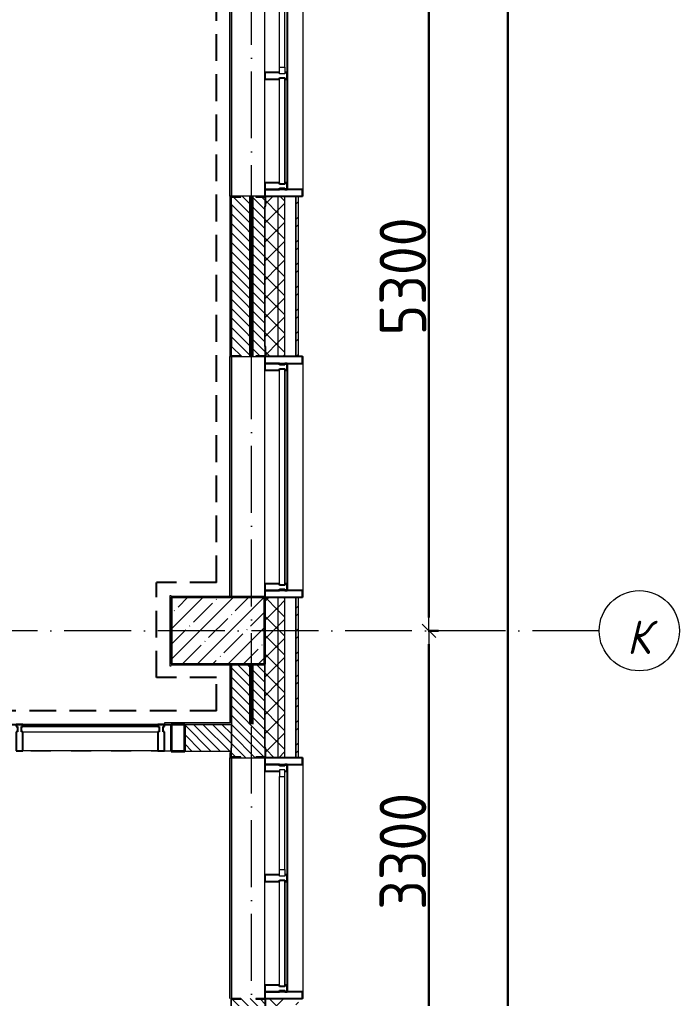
# Model space of a CAD drawing. Header units: millimetres. Extents: x -213536 to 1564669, y -45299 to 942238.
# Drawn here: x 591129 to 596064, y 441785 to 449106 of the extents above; entities that cross this region are included whole.
import ezdxf

# ---------------------------------------------------------------- set-up
doc = ezdxf.new("R2010")
doc.units = ezdxf.units.MM
for name, pattern in [('50_200_ШТРИХ_1Т_ш5_п1_п1_', [700, 500, -100, 0, -100]), ('Штрих короткий', [300, 150, -150]), ('Штриховая _2 мм - 1 мм_', [300, 200, -100])]:
    doc.linetypes.add(name, pattern=pattern)
for name, color, linetype, lineweight in [('0-1', 7, 'Continuous', 5), ('0-2', 7, 'Continuous', 9), ('2.1) ПГП окна 2.8 м', 5, 'Continuous', 30), ('3) ЖБ 4м', 3, 'Continuous', 30), ('Импосты витража', 7, 'Continuous', 9), ('Импосты витража-1', 7, 'Continuous', 25), ('Каркас_Импост', 7, 'Continuous', 13), ('Несущие колонны', 7, 'Continuous', 9), ('Несущие колонны-1', 7, 'Continuous', 35), ('Обобщенные модели', 7, 'Continuous', 9), ('Общие ребра', 7, 'Continuous', 9), ('Окна', 7, 'Continuous', 9), ('Оси', 7, 'Continuous', 9), ('Оси-1', 7, 'Continuous', 20), ('Оси-2', 7, '50_200_ШТРИХ_1Т_ш5_п1_п1_', 9), ('Остекление-1', 7, 'Continuous', 9), ('Перемычка-1', 7, 'Штрих короткий', 9), ('Размеры', 7, 'Continuous', 15), ('Стены', 7, 'Continuous', 9), ('Стены-1', 7, 'Continuous', 13), ('Штриховка разреза-1', 7, 'Continuous', 9)]:
    doc.layers.add(name, color=color, linetype=linetype, lineweight=lineweight)
doc.layers.add('Каркас_Импост-2', color=7, linetype='Continuous', lineweight=9, true_color=0xaaaaaa)
doc.layers.add('СТ-1_1', color=7, linetype='Штриховая _2 мм - 1 мм_', lineweight=90, true_color=0x888888)
doc.layers.get('0-2').off()
doc.styles.add('ISOCPEUR_I_1', font='isocpeui.ttf', dxfattribs={"width": 0.85, "height": 2.5})
doc.styles.add('СПДС', font='isocpeur.ttf', dxfattribs={"width": 0.9})
doc.dimstyles.new('Размера А3', dxfattribs={"dimtxt": 200, "dimasz": 100, "dimexe": 70, "dimexo": 100, "dimgap": 20, "dimtad": 1, "dimdec": 0, "dimrnd": 10, "dimzin": 0, "dimdsep": 46, "dimtxsty": 'СПДС', "dimblk": 'ARROWHEAD_6', "dimcen": 1, "dimclrd": 256, "dimclre": 256, "dimclrt": 256, "dimazin": 0, "dimtfac": 1, "dimtdec": 0, "dimtmove": 2, "dimatfit": 3, "dimfxl": 1, "dimtolj": 1, "dimtzin": 0, "dimarcsym": 0})
pattern_1 = [(45, (0, 0), (-70.71068, 70.71068), []), (135, (0, 0), (-70.71068, -70.71068), [])]
pattern_2 = [(135, (0, 0), (-35.35534, -35.35534), [])]

# ---------------------------------------------------------------- blocks, each defined once
blk = doc.blocks.new('Ось сетки - Круг_Ø6_00__ISO-2_5_0_9K_-16731441-АИ2_03_План отделки стен 3-го этажа _Часть 2_')
at = {"layer": 'Оси-1'}
blk.add_circle((0, 0), 3, dxfattribs=at)
blk = doc.blocks.new('ARROWHEAD_6')
at = {"color": 0, "linetype": 'Continuous'}
for p, q in [((0, 0), (-1, 0)), ((-0.5, -0.5), (0.5, 0.5))]:
    blk.add_line(p, q, dxfattribs=at)
blk = doc.blocks.new('*D4703')
at = {"layer": 'Defpoints', "color": 0, "transparency": 16777216}
for p in [(457713, 444535.4), (457819.1, 444535.4), (457713, 441235.4)]:
    blk.add_point(p, dxfattribs=at)
at = {"layer": 'Размеры', "lineweight": -2, "transparency": 16777216}
for p, q in [((457813, 444535.4), (457889.1, 444535.4)), ((457819.1, 441335.4), (457819.1, 444435.4)), ((457813, 441235.4), (457889.1, 441235.4))]:
    blk.add_line(p, q, dxfattribs=at)
at = {"layer": 'Размеры', "lineweight": -2, "transparency": 16777216, "xscale": 100, "yscale": 100, "zscale": 100}
for p, rotation in [((457819.1, 444535.4), 90), ((457819.1, 441235.4), 270)]:
    blk.add_blockref('ARROWHEAD_6', p, dxfattribs=dict(at, rotation=rotation))
at = {"layer": 'Размеры', "transparency": 16777216, "insert": (457624.1, 442885.4), "char_height": 350, "width": 2.488, "attachment_point": 5, "rotation": 90, "style": 'СПДС'}
blk.add_mtext('\\A1;3300', dxfattribs=at)
blk = doc.blocks.new('*D4704')
at = {"layer": 'Defpoints', "color": 0, "transparency": 16777216}
for p in [(457713, 449835.4), (457819.1, 449835.4), (457713, 444535.4)]:
    blk.add_point(p, dxfattribs=at)
at = {"layer": 'Размеры', "lineweight": -2, "transparency": 16777216}
for p, q in [((457813, 449835.4), (457889.1, 449835.4)), ((457819.1, 444635.4), (457819.1, 449735.4)), ((457813, 444535.4), (457889.1, 444535.4))]:
    blk.add_line(p, q, dxfattribs=at)
at = {"layer": 'Размеры', "lineweight": -2, "transparency": 16777216, "xscale": 100, "yscale": 100, "zscale": 100}
for p, rotation in [((457819.1, 449835.4), 90), ((457819.1, 444535.4), 270)]:
    blk.add_blockref('ARROWHEAD_6', p, dxfattribs=dict(at, rotation=rotation))
at = {"layer": 'Размеры', "transparency": 16777216, "insert": (457624.1, 447185.4), "char_height": 350, "width": 2.488, "attachment_point": 5, "rotation": 90, "style": 'СПДС'}
blk.add_mtext('\\A1;5300', dxfattribs=at)
blk = doc.blocks.new('*D4710')
at = {"layer": 'Defpoints', "color": 0, "transparency": 16777216}
for p in [(458515.3, 474685.4), (458409.2, 441235.4), (458515.3, 441235.4)]:
    blk.add_point(p, dxfattribs=at)
at = {"layer": 'Размеры', "lineweight": -2, "transparency": 16777216}
for p, q in [((458415.3, 474685.4), (458339.2, 474685.4)), ((458409.2, 474585.4), (458409.2, 441335.4)), ((458415.3, 441235.4), (458339.2, 441235.4))]:
    blk.add_line(p, q, dxfattribs=at)
at = {"layer": 'Размеры', "lineweight": -2, "transparency": 16777216, "xscale": 100, "yscale": 100, "zscale": 100}
for p, rotation in [((458409.2, 474685.4), 90), ((458409.2, 441235.4), 270)]:
    blk.add_blockref('ARROWHEAD_6', p, dxfattribs=dict(at, rotation=rotation))
at = {"layer": 'Размеры', "transparency": 16777216, "insert": (458214.2, 457960.4), "char_height": 350, "width": 3.186, "attachment_point": 5, "rotation": 90, "style": 'СПДС'}
blk.add_mtext('\\A1;33450', dxfattribs=at)
blk = doc.blocks.new('BSC_Колонна _Прямоугольная - 500х700-V126-АИ2_03_План отделки стен 3-го этажа _Часть 2_')
at = {"layer": 'Несущие колонны'}
h = blk.add_hatch(dxfattribs=at)
h.set_pattern_fill('FP_116', color=256, style=0, pattern_type=2)
h.set_pattern_definition([(315, (-19300, 25550), (114.04925, 114.04925), []), (315, (-19300, 25435.95), (114.04925, 114.04925), [201.613, -40.323, 3.353, -36.97])])
h.paths.add_polyline_path([(-250, 350), (-250, -350), (250, -350), (250, 350)], flags=0)
at = {"layer": 'Несущие колонны-1'}
for p, q in [((250, 350), (-250, 350)), ((-250, 350), (-250, -350)), ((250, -350), (250, 350)), ((-250, -350), (250, -350))]:
    blk.add_line(p, q, dxfattribs=at)
blk = doc.blocks.new('Проем_Дверь_Прямоугольный - 1800х2700h_оконные проемы-25805030-АИ2_03_План отделки стен 3-го этажа _Часть 2_')
at = {"layer": 'Перемычка-1'}
for p, q in [((900, 125), (-900, 125)), ((900, -125), (-900, -125))]:
    blk.add_line(p, q, dxfattribs=at)
blk = doc.blocks.new('PNS_Панель прямоугольная2 - Нр_Стекло - 40мм-26243474-АИ2_03_План отделки стен 3-го этажа _Часть 2_')
at = {"layer": 'Каркас_Импост'}
for p, q in [((-397.5, 0), (-397.5, 40)), ((-397.5, 40), (-347.5, 40)), ((-347.5, 40), (-347.5, 0)), ((397.5, 40), (347.5, 40)), ((347.5, 40), (347.5, 0)), ((397.5, 0), (397.5, 40)), ((-347.5, 0), (-397.5, 0)), ((347.5, 0), (397.5, 0))]:
    blk.add_line(p, q, dxfattribs=at)
at = {"layer": 'Каркас_Импост-2'}
for p, q in [((-347.5, 40), (347.5, 40)), ((-347.5, 0), (347.5, 0))]:
    blk.add_line(p, q, dxfattribs=at)
blk = doc.blocks.new('Прямоугольный импост - Импост структурный с накладкой - 150мм-25647633-АИ2_03_План отделки стен 3-го этажа _Часть 2_')
at = {"layer": 'Импосты витража-1'}
for p, q in [((-25, 0), (-25, 17)), ((-25, 17), (25, 17)), ((-15, 0), (-25, 0)), ((-15, -40), (-15, 0)), ((25, 17), (25, 0)), ((-25, -150), (-25, -40)), ((-25, -40), (-15, -40)), ((25, -40), (25, -150)), ((25, -150), (-25, -150))]:
    blk.add_line(p, q, dxfattribs=at)
blk = doc.blocks.new('Прямоугольный импост - Импост структурный с накладкой - 150мм-25647642-АИ2_03_План отделки стен 3-го этажа _Часть 2_')
at = {"layer": 'Импосты витража'}
for p, q in [((27275, -100), (28050, -100)), ((27275, -267), (28050, -267))]:
    blk.add_line(p, q, dxfattribs=at)
blk = doc.blocks.new('Прямоугольный импост - Импост структурный с накладкой - 150мм-V161-АИ2_03_План отделки стен 3-го этажа _Часть 2_')
at = {"layer": 'Импосты витража-1'}
for p, q in [((-25, 0), (-25, 17)), ((-25, 17), (25, 17)), ((25, 0), (15, 0)), ((15, 0), (15, -40)), ((25, 17), (25, 0)), ((-25, -150), (-25, -40)), ((15, -40), (25, -40)), ((25, -40), (25, -150)), ((25, -150), (-25, -150))]:
    blk.add_line(p, q, dxfattribs=at)
blk = doc.blocks.new('PNS_Панель прямоугольная1 - Нр_Стекло - 40мм-25259299-АИ2_03_План отделки стен 3-го этажа _Часть 2_')
at = {"layer": 'Остекление-1'}
for p, q in [((-387.5, 40), (387.5, 40)), ((-397.5, 0), (397.5, 0)), ((387.5, 0), (-387.5, 0))]:
    blk.add_line(p, q, dxfattribs=at)
blk = doc.blocks.new('Прямоугольный импост - Импост структурный с накладкой - 150мм-25647644-АИ2_03_План отделки стен 3-го этажа _Часть 2_')
at = {"layer": 'Импосты витража-1'}
for p, q in [((-25, 0), (-25, 17)), ((-25, 17), (25, 17)), ((-15, 0), (-25, 0)), ((-15, -40), (-15, 0)), ((25, 0), (15, 0)), ((15, 0), (15, -40)), ((25, 17), (25, 0)), ((-25, -150), (-25, -40)), ((-25, -40), (-15, -40)), ((15, -40), (25, -40)), ((25, -40), (25, -150)), ((25, -150), (-25, -150))]:
    blk.add_line(p, q, dxfattribs=at)
blk = doc.blocks.new('Прямоугольный импост - Откос НВФ_50х280 мм-V169-АИ2_03_План отделки стен 3-го этажа _Часть 2_')
at = {"layer": 'Импосты витража-1'}
for p, q in [((-50, 130), (0, 130)), ((-50, -150), (-50, 130)), ((0, 130), (0, -144)), ((0, -150), (-50, -150))]:
    blk.add_line(p, q, dxfattribs=at)
blk = doc.blocks.new('Прямоугольный импост - Откос НВФ_50х280 мм-25993838-АИ2_03_План отделки стен 3-го этажа _Часть 2_')
at = {"layer": 'Импосты витража-1'}
for p, q in [((0, 130), (-50, 130)), ((-50, 130), (-50, -150)), ((0, -144), (0, 130)), ((-50, -150), (0, -150))]:
    blk.add_line(p, q, dxfattribs=at)
blk = doc.blocks.new('PNS_Панель прямоугольная1 - Нр_Стекло - 40мм-25293744-АИ2_03_План отделки стен 3-го этажа _Часть 2_')
at = {"layer": 'Остекление-1'}
for p, q in [((-800, 40), (800, 40)), ((-810, 0), (810, 0)), ((800, 0), (-800, 0))]:
    blk.add_line(p, q, dxfattribs=at)
blk = doc.blocks.new('Прямоугольный импост - Импост структурный с накладкой - 150мм-25651488-АИ2_03_План отделки стен 3-го этажа _Часть 2_')
at = {"layer": 'Импосты витража'}
for p, q in [((41650, -100), (43250, -100)), ((41650, -267), (43250, -267))]:
    blk.add_line(p, q, dxfattribs=at)
blk = doc.blocks.new('Прямоугольный импост - Импост структурный с накладкой - 150мм-25651501-АИ2_03_План отделки стен 3-го этажа _Часть 2_')
at = {"layer": 'Импосты витража-1'}
for p, q in [((-25, 0), (-25, 17)), ((-25, 17), (25, 17)), ((-15, 0), (-25, 0)), ((-15, -40), (-15, 0)), ((25, 0), (15, 0)), ((15, 0), (15, -40)), ((25, 17), (25, 0)), ((-25, -150), (-25, -40)), ((-25, -40), (-15, -40)), ((15, -40), (25, -40)), ((25, -40), (25, -150)), ((25, -150), (-25, -150))]:
    blk.add_line(p, q, dxfattribs=at)
blk = doc.blocks.new('Прямоугольный импост - Откос НВФ_50х280 мм-25995271-АИ2_03_План отделки стен 3-го этажа _Часть 2_')
at = {"layer": 'Импосты витража-1'}
for p, q in [((-50, 130), (0, 130)), ((-50, -150), (-50, 130)), ((0, 130), (0, -144)), ((0, -150), (-50, -150))]:
    blk.add_line(p, q, dxfattribs=at)
blk = doc.blocks.new('Прямоугольный импост - Откос НВФ_50х280 мм-V168-АИ2_03_План отделки стен 3-го этажа _Часть 2_')
at = {"layer": 'Импосты витража-1'}
for p, q in [((0, 130), (-50, 130)), ((-50, 130), (-50, -150)), ((0, -150), (0, 130)), ((-50, -150), (0, -150))]:
    blk.add_line(p, q, dxfattribs=at)
blk = doc.blocks.new('Фахверк_СКБ_Уголок - 250_2700-27497298-АИ2_03_План отделки стен 3-го этажа _Часть 2_')
at = {"layer": 'Обобщенные модели'}
for p, q in [((200, 181), (125, 181)), ((125, 181), (125, 106)), ((131, 106), (131, 175)), ((131, 175), (200, 175)), ((200, 175), (200, 181)), ((125, 106), (131, 106)), ((131, -6), (125, -6)), ((125, -6), (125, -81)), ((131, -75), (131, -6)), ((125, -81), (200, -81)), ((200, -75), (131, -75)), ((200, -81), (200, -75))]:
    blk.add_line(p, q, dxfattribs=at)
blk = doc.blocks.new('PNS_Панель прямоугольная2 - Нр_Стекло - 40мм-35307679-АИ2_03_План отделки стен 3-го этажа _Часть 2_')
at = {"layer": 'Остекление-1'}
for p, q in [((-515, 0), (515, 0)), ((505, 0), (-505, 0)), ((-505, -40), (505, -40))]:
    blk.add_line(p, q, dxfattribs=at)
blk = doc.blocks.new('Прямоугольный импост - Импост структурный с накладкой - 180мм-35307672-АИ2_03_План отделки стен 3-го этажа _Часть 2_')
at = {"layer": 'Импосты витража'}
for p, q in [((20860, 18599.9), (19850, 18599.9)), ((20860, 18402.9), (19850, 18402.9))]:
    blk.add_line(p, q, dxfattribs=at)
blk = doc.blocks.new('Прямоугольный импост - Импост структурный с накладкой - 180мм-28950551-АИ2_03_План отделки стен 3-го этажа _Часть 2_')
at = {"layer": 'Импосты витража-1'}
for p, q in [((-25, 40), (-25, 180)), ((-25, 180), (25, 180)), ((25, 180), (25, 40)), ((-15, 40), (-25, 40)), ((-25, -17), (-25, 0)), ((-25, 0), (-15, 0)), ((-15, 0), (-15, 40)), ((15, 40), (15, 0)), ((25, 40), (15, 40)), ((15, 0), (25, 0)), ((25, 0), (25, -17)), ((25, -17), (-25, -17))]:
    blk.add_line(p, q, dxfattribs=at)
blk = doc.blocks.new('Отлив_СКБ - Отлив витража_120_НВФ-31885687-АИ2_03_План отделки стен 3-го этажа _Часть 2_')
at = {"layer": 'Окна'}
for p, q in [((1750, -2), (50, -2)), ((0, -120), (0, -113)), ((0, -120), (1800, -120)), ((1800, -113), (1800, -120))]:
    blk.add_line(p, q, dxfattribs=at)
blk = doc.blocks.new('Проем_Дверь_Прямоугольный - 5450х2800h_витражные проемы-35310425-АИ2_03_План отделки стен 3-го этажа _Часть 2_')
at = {"layer": 'Перемычка-1'}
for p, q in [((2725, 100), (-2725, 100)), ((2725, -100), (-2725, -100))]:
    blk.add_line(p, q, dxfattribs=at)
blk = doc.blocks.new('BSC_Колонна _Прямоугольная1 - 200х100 _металл_-35191367-АИ2_03_План отделки стен 3-го этажа _Часть 2_')
at = {"layer": 'Несущие колонны-1'}
for p, q in [((100, 50), (-100, 50)), ((-100, 50), (-100, -50)), ((100, -50), (100, 50)), ((-100, -50), (100, -50))]:
    blk.add_line(p, q, dxfattribs=at)
blk = doc.blocks.new('0125-Р-ОО-Ш2-АР-о_23_10_2024_rvt-1-АИ2_03_План отделки стен 3-го этажа _Часть 2_')
at = {"layer": 'Штриховка разреза-1'}
h = blk.add_hatch(dxfattribs=at)
h.set_pattern_fill('FP_81', color=256, style=0, pattern_type=2)
h.set_pattern_definition(pattern_1)
h.paths.add_polyline_path([(26000, 11350), (26000, 13550), (25906, 13550), (25906, 13475), (25900, 13475), (25900, 11350)], flags=0)
h.paths.add_polyline_path([(26000, 15350), (26000, 16550), (25906, 16550), (25906, 16475), (25900, 16475), (25900, 15425), (25906, 15425), (25906, 15350)], flags=0)
h.paths.add_polyline_path([(26000, 18350), (26000, 19550), (25900, 19550), (25900, 18425), (25906, 18425), (25906, 18350)], flags=0)
h.paths.add_polyline_path([(26000, 21350), (26000, 22550), (25906, 22550), (25906, 22475), (25900, 22475), (25900, 21425), (25906, 21425), (25906, 21350)], flags=0)
h.paths.add_polyline_path([(25900, 24350), (26000, 24350), (26000, 25550), (25906, 25550), (25906, 25475), (25900, 25475), (25900, 24850)], flags=0)
h.paths.add_polyline_path([(26000, 27350), (26000, 28550), (25900, 28550), (25900, 27425), (25906, 27425), (25906, 27350)], flags=0)
h.paths.add_polyline_path([(26000, 30350), (26000, 31550), (25906, 31550), (25906, 31475), (25900, 31475), (25900, 30425), (25906, 30425), (25906, 30350)], flags=0)
h.paths.add_polyline_path([(26000, 33350), (26000, 34550), (25900, 34550), (25900, 33425), (25906, 33425), (25906, 33350)], flags=0)
h.paths.add_polyline_path([(25906, 36350), (26000, 36350), (26000, 37550), (25906, 37550), (25906, 37475), (25900, 37475), (25900, 36425), (25906, 36425), (25906, 36356)], flags=0)
h.paths.add_polyline_path([(26000, 39350), (26000, 40550), (25900, 40550), (25900, 39425), (25906, 39425), (25906, 39350)], flags=0)
h.paths.add_polyline_path([(26000, 42350), (26000, 43600), (25906, 43600), (25906, 43525), (25900, 43525), (25900, 42425), (25906, 42425), (25906, 42350)], flags=0)
h.paths.add_polyline_path([(26000, 45400), (26000, 49550), (25900, 49550), (25900, 45400)], flags=0)
h = blk.add_hatch(dxfattribs=at)
h.set_pattern_fill('FP_81', color=256, style=0, pattern_type=2)
h.set_pattern_definition(pattern_1)
h.paths.add_polyline_path([(26050, 11350), (26050, 13550), (26000, 13550), (26000, 11350)], flags=0)
h.paths.add_polyline_path([(26000, 15350), (26050, 15350), (26050, 16550), (26000, 16550), (26000, 16189.5)], flags=0)
h.paths.add_polyline_path([(26050, 18350), (26050, 19550), (26000, 19550), (26000, 18350)], flags=0)
h.paths.add_polyline_path([(26050, 21350), (26050, 22550), (26000, 22550), (26000, 21350)], flags=0)
h.paths.add_polyline_path([(26000, 24350), (26050, 24350), (26050, 25550), (26000, 25550), (26000, 25430.1)], flags=0)
h.paths.add_polyline_path([(26050, 27350), (26050, 28550), (26000, 28550), (26000, 27350)], flags=0)
h.paths.add_polyline_path([(26050, 30350), (26050, 31550), (26000, 31550), (26000, 30350)], flags=0)
h.paths.add_polyline_path([(26050, 33350), (26050, 34550), (26000, 34550), (26000, 33350)], flags=0)
h.paths.add_polyline_path([(26000, 36350), (26050, 36350), (26050, 37550), (26000, 37550), (26000, 36518.8)], flags=0)
h.paths.add_polyline_path([(26050, 39350), (26050, 40550), (26000, 40550), (26000, 39350)], flags=0)
h.paths.add_polyline_path([(26050, 42350), (26050, 43600), (26000, 43600), (26000, 42350)], flags=0)
h.paths.add_polyline_path([(26000, 45400), (26050, 45400), (26050, 49550), (26000, 49550), (26000, 45759.4)], flags=0)
h = blk.add_hatch(dxfattribs=at)
h.set_pattern_fill('FP_80', color=256, style=0, pattern_type=2)
h.set_pattern_definition([(45, (0, 0), (-85.5366, 85.5366), []), (45, (57.02, 0), (-85.5366, 85.5366), [])])
h.paths.add_polyline_path([(26150, 11540), (26150, 13550), (26130, 13550), (26130, 11540)], flags=0)
h.paths.add_polyline_path([(26130, 15350), (26150, 15350), (26150, 16550), (26130, 16550), (26130, 16189.5)], flags=0)
h.paths.add_polyline_path([(26150, 18350), (26150, 19550), (26130, 19550), (26130, 18350)], flags=0)
h.paths.add_polyline_path([(26150, 21350), (26150, 22550), (26130, 22550), (26130, 21350)], flags=0)
h.paths.add_polyline_path([(26150, 24350), (26150, 25550), (26130, 25550), (26130, 24350)], flags=0)
h.paths.add_polyline_path([(26150, 27350), (26150, 28550), (26130, 28550), (26130, 27350)], flags=0)
h.paths.add_polyline_path([(26150, 30350), (26150, 31550), (26130, 31550), (26130, 30350)], flags=0)
h.paths.add_polyline_path([(26130, 33350), (26150, 33350), (26150, 34550), (26130, 34550), (26130, 33746.6)], flags=0)
h.paths.add_polyline_path([(26150, 36350), (26150, 37550), (26130, 37550), (26130, 36350)], flags=0)
h.paths.add_polyline_path([(26150, 39350), (26150, 40550), (26130, 40550), (26130, 39350)], flags=0)
h.paths.add_polyline_path([(26130, 42350), (26150, 42350), (26150, 43370), (26130, 43370), (26130, 42987.2)], flags=0)
h = blk.add_hatch(dxfattribs=at)
h.set_pattern_fill('FP_1', color=256, style=0, pattern_type=2)
h.set_pattern_definition(pattern_2)
h.paths.add_polyline_path([(25719, 21350), (25831, 21350), (25831, 21356), (25900, 21356), (25900, 22544), (25831, 22544), (25831, 22550), (25719, 22550), (25719, 22544), (25650, 22544), (25650, 21356), (25719, 21356)], flags=0)
h = blk.add_hatch(dxfattribs=at)
h.set_pattern_fill('FP_1', color=256, style=0, pattern_type=2)
h.set_pattern_definition(pattern_2)
h.paths.add_polyline_path([(25900, 16250), (25900, 16544), (25831, 16544), (25831, 16550), (25719, 16550), (25719, 16544), (25650, 16544), (25650, 16250), (25765.5, 16250)], flags=0)
h.paths.add_polyline_path([(25831, 18350), (25831, 18356), (25900, 18356), (25900, 19050), (25650, 19050), (25650, 18356), (25719, 18356), (25719, 18350), (25765.5, 18350)], flags=0)
h = blk.add_hatch(dxfattribs=at)
h.set_pattern_fill('FP_1', color=256, style=0, pattern_type=2)
h.set_pattern_definition(pattern_2)
h.paths.add_polyline_path([(25644, 18400), (25644, 18425), (25650, 18425), (25650, 18600), (25300, 18600), (25300, 18400)], flags=0)
at = {"layer": 'Общие ребра'}
for p, q in [((26000, 21350), (26000, 22550)), ((26050, 21350), (26050, 22550)), ((25900, 22475), (25900, 21425)), ((25900, 21425), (25900, 22475)), ((26000, 18350), (26000, 19550)), ((26050, 18350), (26050, 19550)), ((25900, 19050), (25900, 18425)), ((25900, 18425), (25900, 19050))]:
    blk.add_line(p, q, dxfattribs=at)
at = {"layer": 'Стены'}
for p, q in [((25650, 22550), (25650, 24338)), ((25650, 19550), (25650, 21350)), ((25650, 16550), (25650, 18350))]:
    blk.add_line(p, q, dxfattribs=at)
at = {"layer": 'Стены-1'}
for p, q in [((25831, 22550), (25719, 22550)), ((26130, 22550), (25906, 22550)), ((26130, 21350), (26130, 22550)), ((26130, 22550), (26130, 21350)), ((26150, 22550), (26130, 22550)), ((26150, 21350), (26150, 22550)), ((25650, 22475), (25650, 21425)), ((25719, 21350), (25831, 21350)), ((25906, 21350), (26130, 21350)), ((26130, 21350), (26150, 21350)), ((26130, 19550), (25900, 19550)), ((26130, 18350), (26130, 19550)), ((26130, 19550), (26130, 18350)), ((26150, 19550), (26130, 19550)), ((26150, 18350), (26150, 19550)), ((25650, 19050), (25650, 18425)), ((25650, 18600), (25300, 18600)), ((25650, 18425), (25650, 18600)), ((25300, 18400), (25644, 18400)), ((25719, 18350), (25831, 18350)), ((25906, 18350), (26130, 18350)), ((26130, 18350), (26150, 18350))]:
    blk.add_line(p, q, dxfattribs=at)
at = {"layer": '0-2'}
for name, p, rotation in [('Проем_Дверь_Прямоугольный - 1800х2700h_оконные проемы-25805030-АИ2_03_План отделки стен 3-го этажа _Часть 2_', (25775, 23450), 269.9999999999999), ('Отлив_СКБ - Отлив витража_120_НВФ-31885687-АИ2_03_План отделки стен 3-го этажа _Часть 2_', (26067, 22550), 89.99999999999932), ('Прямоугольный импост - Импост структурный с накладкой - 150мм-25647642-АИ2_03_План отделки стен 3-го этажа _Часть 2_', (25800, -3800), 89.99999999999999), ('PNS_Панель прямоугольная2 - Нр_Стекло - 40мм-26243474-АИ2_03_План отделки стен 3-го этажа _Часть 2_', (26050, 23862.5), 89.99999999999753), ('PNS_Панель прямоугольная1 - Нр_Стекло - 40мм-25259299-АИ2_03_План отделки стен 3-го этажа _Часть 2_', (26050, 23037.5), 89.99999999999753), ('Прямоугольный импост - Импост структурный с накладкой - 150мм-25647642-АИ2_03_План отделки стен 3-го этажа _Часть 2_', (25800, -4625), 89.99999999999999), ('Фахверк_СКБ_Уголок - 250_2700-27497298-АИ2_03_План отделки стен 3-го этажа _Часть 2_', (25725, 22675), 269.9999999999999), ('Прямоугольный импост - Откос НВФ_50х280 мм-25993838-АИ2_03_План отделки стен 3-го этажа _Часть 2_', (26050, 22550), 269.9999999999975), ('Фахверк_СКБ_Уголок - 250_2700-27497298-АИ2_03_План отделки стен 3-го этажа _Часть 2_', (25825, 21225), 89.99999999999991), ('Проем_Дверь_Прямоугольный - 1800х2700h_оконные проемы-25805030-АИ2_03_План отделки стен 3-го этажа _Часть 2_', (25775, 20450), 269.9999999999999), ('Отлив_СКБ - Отлив витража_120_НВФ-31885687-АИ2_03_План отделки стен 3-го этажа _Часть 2_', (26067, 19550), 89.99999999999932), ('Прямоугольный импост - Импост структурный с накладкой - 150мм-25651488-АИ2_03_План отделки стен 3-го этажа _Часть 2_', (25800, -22000), 89.99999999999986), ('PNS_Панель прямоугольная1 - Нр_Стекло - 40мм-25293744-АИ2_03_План отделки стен 3-го этажа _Часть 2_', (26050, 20450), 89.99999999999899), ('BSC_Колонна _Прямоугольная - 500х700-V126-АИ2_03_План отделки стен 3-го этажа _Часть 2_', (25550, 19300), 89.9999999999999), ('Прямоугольный импост - Откос НВФ_50х280 мм-V168-АИ2_03_План отделки стен 3-го этажа _Часть 2_', (26050, 19550), 269.999999999999), ('BSC_Колонна _Прямоугольная1 - 200х100 _металл_-35191367-АИ2_03_План отделки стен 3-го этажа _Часть 2_', (25250, 18500), 270.0000000000001), ('Фахверк_СКБ_Уголок - 250_2700-27497298-АИ2_03_План отделки стен 3-го этажа _Часть 2_', (25825, 18225), 89.99999999999991), ('Проем_Дверь_Прямоугольный - 1800х2700h_оконные проемы-25805030-АИ2_03_План отделки стен 3-го этажа _Часть 2_', (25775, 17450), 269.9999999999999), ('Отлив_СКБ - Отлив витража_120_НВФ-31885687-АИ2_03_План отделки стен 3-го этажа _Часть 2_', (26067, 16550), 89.99999999999932), ('Прямоугольный импост - Импост структурный с накладкой - 150мм-25647642-АИ2_03_План отделки стен 3-го этажа _Часть 2_', (25800, -9800), 89.99999999999999), ('PNS_Панель прямоугольная2 - Нр_Стекло - 40мм-26243474-АИ2_03_План отделки стен 3-го этажа _Часть 2_', (26050, 17862.5), 89.99999999999753), ('Прямоугольный импост - Импост структурный с накладкой - 150мм-25647642-АИ2_03_План отделки стен 3-го этажа _Часть 2_', (25800, -10625), 89.99999999999999), ('PNS_Панель прямоугольная1 - Нр_Стекло - 40мм-25259299-АИ2_03_План отделки стен 3-го этажа _Часть 2_', (26050, 17037.5), 89.99999999999753), ('Фахверк_СКБ_Уголок - 250_2700-27497298-АИ2_03_План отделки стен 3-го этажа _Часть 2_', (25725, 16675), 269.9999999999999), ('Прямоугольный импост - Откос НВФ_50х280 мм-25993838-АИ2_03_План отделки стен 3-го этажа _Часть 2_', (26050, 16550), 269.9999999999975)]:
    blk.add_blockref(name, p, dxfattribs=dict(at, rotation=rotation))
at = {"layer": '0-2', "extrusion": (0, 0, -1)}
for name, p, rotation in [('Прямоугольный импост - Импост структурный с накладкой - 150мм-25647633-АИ2_03_План отделки стен 3-го этажа _Часть 2_', (-26050, 23450), 90.00000000000249), ('Прямоугольный импост - Импост структурный с накладкой - 150мм-25647644-АИ2_03_План отделки стен 3-го этажа _Часть 2_', (-26050, 22625), 90.00000000000249), ('Прямоугольный импост - Откос НВФ_50х280 мм-25995271-АИ2_03_План отделки стен 3-го этажа _Часть 2_', (-26050, 21350), 90.00000000000101), ('Прямоугольный импост - Импост структурный с накладкой - 150мм-25651501-АИ2_03_План отделки стен 3-го этажа _Часть 2_', (-26050, 21275), 90.00000000000101), ('Прямоугольный импост - Импост структурный с накладкой - 150мм-25651501-АИ2_03_План отделки стен 3-го этажа _Часть 2_', (-26050, 19625), 90.00000000000101), ('Прямоугольный импост - Импост структурный с накладкой - 180мм-28950551-АИ2_03_План отделки стен 3-го этажа _Часть 2_', (-24065, 18582.9), 180), ('Прямоугольный импост - Импост структурный с накладкой - 180мм-28950551-АИ2_03_План отделки стен 3-го этажа _Часть 2_', (-25125, 18582.9), 180), ('Прямоугольный импост - Откос НВФ_50х280 мм-V169-АИ2_03_План отделки стен 3-го этажа _Часть 2_', (-26050, 18350), 90.00000000000249), ('Прямоугольный импост - Импост структурный с накладкой - 150мм-V161-АИ2_03_План отделки стен 3-го этажа _Часть 2_', (-26050, 18275), 90.00000000000249), ('Прямоугольный импост - Импост структурный с накладкой - 150мм-25647633-АИ2_03_План отделки стен 3-го этажа _Часть 2_', (-26050, 17450), 90.00000000000249), ('Прямоугольный импост - Импост структурный с накладкой - 150мм-25647644-АИ2_03_План отделки стен 3-го этажа _Часть 2_', (-26050, 16625), 90.00000000000249)]:
    blk.add_blockref(name, p, dxfattribs=dict(at, rotation=rotation))
at = {"layer": '0-2'}
for name, p in [('Проем_Дверь_Прямоугольный - 5450х2800h_витражные проемы-35310425-АИ2_03_План отделки стен 3-го этажа _Часть 2_', (22475, 18500)), ('Прямоугольный импост - Импост структурный с накладкой - 180мм-35307672-АИ2_03_План отделки стен 3-го этажа _Часть 2_', (4240, 0)), ('PNS_Панель прямоугольная2 - Нр_Стекло - 40мм-35307679-АИ2_03_План отделки стен 3-го этажа _Часть 2_', (24595, 18582.9))]:
    blk.add_blockref(name, p, dxfattribs=at)
blk = doc.blocks.new('3этНиз')
at = {"layer": 'СТ-1_1', "lineweight": 25}
for p, q in [((456230.1, 444897.4), (456230.1, 449473.4)), ((455780.1, 444185.4), (455780.1, 444897.4)), ((456230.1, 444897.4), (455780.1, 444897.4)), ((456230.1, 444185.4), (455780.1, 444185.4)), ((456230.1, 443935.4), (456230.1, 444185.4)), ((456230.1, 443935.4), (450134.1, 443935.4))]:
    blk.add_line(p, q, dxfattribs=at)
at = {"layer": 'Стены'}
for p, q in [((456330.1, 447785.4), (456330.1, 449573.4)), ((456342.1, 449573.4), (456342.1, 447785.4)), ((456330.1, 444785.4), (456330.1, 446585.4)), ((456342.1, 446585.4), (456342.1, 444785.4)), ((456330.1, 441785.4), (456330.1, 443585.4)), ((456342.1, 443585.4), (456342.1, 441785.4))]:
    blk.add_line(p, q, dxfattribs=at)
at = {"layer": 'Стены-1'}
for p, q in [((456336.1, 447785.4), (456330.1, 447785.4)), ((456330.1, 447785.4), (456330.1, 446585.4)), ((456342.1, 446660.4), (456342.1, 447710.4)), ((456330.1, 446585.4), (456336.1, 446585.4)), ((455892.1, 444797.4), (455880.1, 444797.4)), ((455880.1, 444797.4), (455880.1, 444273.4)), ((455880.1, 444273.4), (455892.1, 444273.4)), ((456330.1, 444273.4), (456330.1, 443847.4)), ((456342.1, 443835.4), (456342.1, 444273.4)), ((456330.1, 443847.4), (455842.1, 443847.4)), ((455842.1, 443847.4), (455842.1, 443835.4)), ((455842.1, 443835.4), (455892.1, 443835.4)), ((455992.1, 443835.4), (456342.1, 443835.4)), ((456336.1, 443623.4), (456330.1, 443623.4)), ((456330.1, 443623.4), (456330.1, 443585.4)), ((456330.1, 443585.4), (456336.1, 443585.4))]:
    blk.add_line(p, q, dxfattribs=at)
at = {"layer": '0-1'}
blk.add_blockref('0125-Р-ОО-Ш2-АР-о_23_10_2024_rvt-1-АИ2_03_План отделки стен 3-го этажа _Часть 2_', (430692.1, 425235.4), dxfattribs=at)
blk = doc.blocks.new('Ось 3 этаж')
at = {"layer": 'Оси-2'}
for p, q in [((456492.1, 423014.8), (456492.1, 477896.8)), ((459092.1, 444535.4), (428373.3, 444535.4))]:
    blk.add_line(p, q, dxfattribs=at)
at = {"layer": 'Оси-1', "xscale": 99.99999999999993, "yscale": 99.99999999999993, "zscale": 99.99999999999993, "rotation": 89.9999999999998}
blk.add_blockref('Ось сетки - Круг_Ø6_00__ISO-2_5_0_9K_-16731441-АИ2_03_План отделки стен 3-го этажа _Часть 2_', (459392.1, 444535.4), dxfattribs=at)
at = {"layer": 'Оси', "insert": (459299.3, 444611.5), "char_height": 250, "width": 223.671, "attachment_point": 1, "style": 'ISOCPEUR_I_1'}
blk.add_mtext('\\fISOCPEUR|b0|i1|c204|p34|;\\W.9;К', dxfattribs=at)
at = {"layer": 'Размеры'}
for base, p1, p2, picture, middle in [((458409.2, 441235.4), (458515.3, 474685.4), (458515.3, 441235.4), '*D4710', (458214.2, 457960.4)), ((457819.1, 449835.4), (457713, 444535.4), (457713, 449835.4), '*D4704', (457624.1, 447185.4)), ((457819.1, 444535.4), (457713, 441235.4), (457713, 444535.4), '*D4703', (457624.1, 442885.4))]:
    dim = blk.add_linear_dim(base=base, p1=p1, p2=p2, angle=90, dimstyle='Размера А3', override={"dimtxt": 350}, dxfattribs=at)
    dim.commit()
    dim.dimension.update_dxf_attribs({"geometry": picture, "text_midpoint": middle})

msp = doc.modelspace()

# ---------------------------------------------------------------- linework, layer by layer
msp.add_lwpolyline([(586594.9, 439161.4), (586601.9, 443835.4), (592363.9, 443835.4)])
at = {"layer": '2.1) ПГП окна 2.8 м', "color": 2, "lineweight": 60}
for points in [[(592863.9, 446585.4), (592863.9, 447785.4)], [(592863.9, 443837.1), (592863.9, 444285.4)]]:
    msp.add_lwpolyline(points, dxfattribs=at)

# ---------------------------------------------------------------- block references
at = {"color": 5, "lineweight": 30}
msp.add_blockref('Ось 3 этаж', (136371.8, 0), dxfattribs=at)
at = {"layer": '3) ЖБ 4м'}
msp.add_blockref('3этНиз', (136371.8, 0), dxfattribs=at)

doc.saveas('drawing.dxf')
